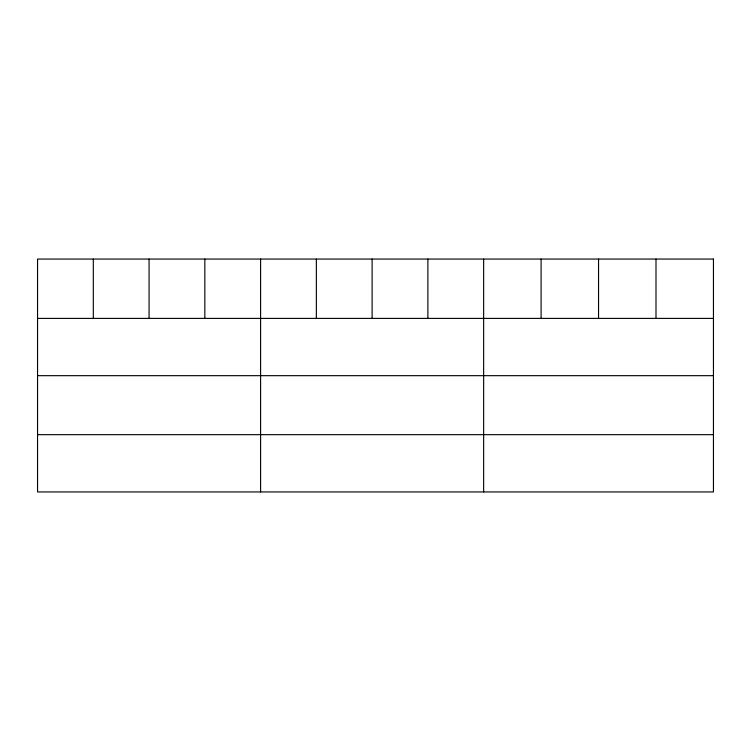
<?xml version="1.0" encoding="UTF-8"?>
<svg xmlns="http://www.w3.org/2000/svg" width="751" height="751" viewBox="0 0 751 751"><rect width="100%" height="100%" fill="white"/><g stroke="black" fill="none" stroke-linecap="round" stroke-linejoin="round"><path stroke-width="1.13" d="M37.55 318.396L713.45 318.396M37.55 375.669L713.45 375.669M37.55 434.669L713.45 434.669M655.998 259.057L655.998 318.396M598.547 259.057L598.547 318.396M541.096 259.057L541.096 318.396M483.644 259.057L483.644 491.943M427.882 259.057L427.882 318.396M372.12 259.057L372.12 318.396M316.359 259.057L316.359 318.396M260.597 259.057L260.597 491.943M204.835 259.057L204.835 318.396M149.073 259.057L149.073 318.396M93.312 259.057L93.312 318.396M713.45 259.057L37.55 259.057L37.55 491.943L713.45 491.943L713.45 259.057"/></g></svg>
